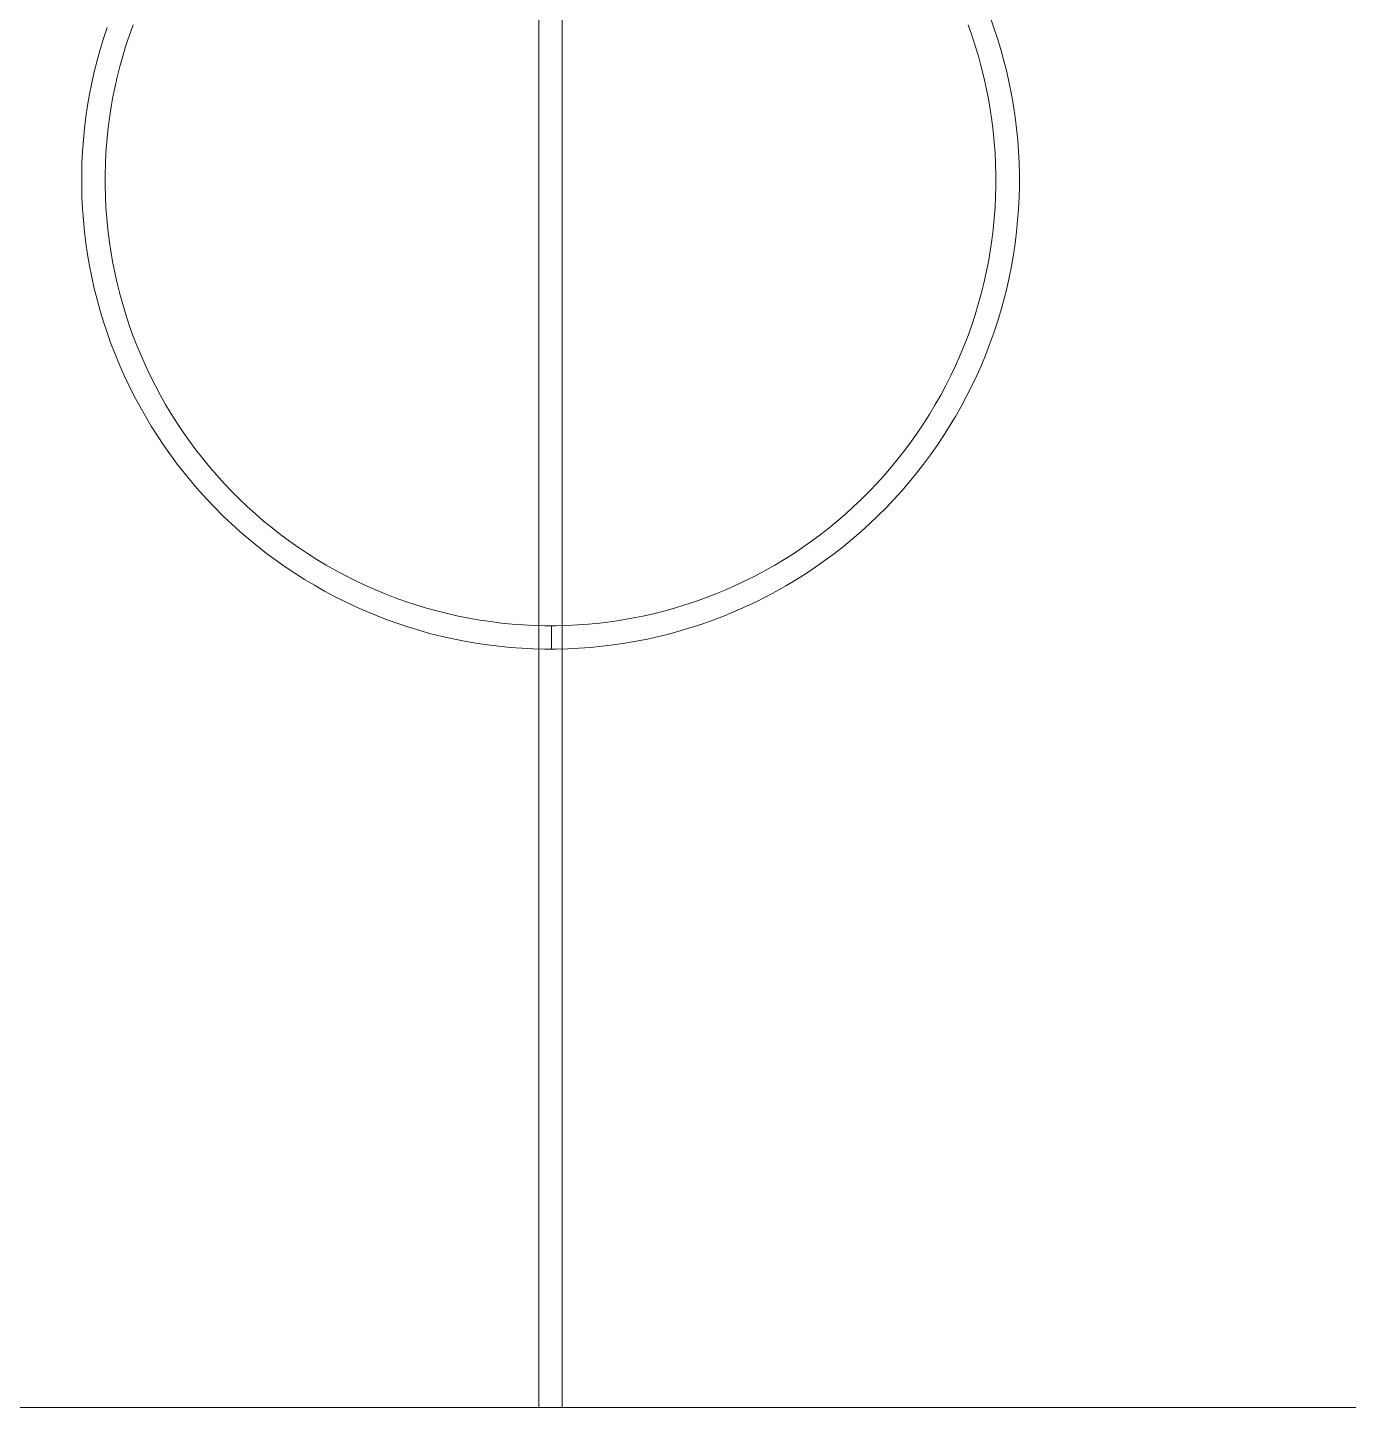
# Model space of a CAD drawing. Header units: metres. Extents: x -8.6 to 8.7, y -3.9 to 3.9.
# Drawn here: x -1.671 to 2.555, y -3.925 to 0.488 of the extents above; entities that cross this region are included whole.
import ezdxf

# ---------------------------------------------------------------- set-up
doc = ezdxf.new("R2010")
doc.units = ezdxf.units.M
doc.header["$LTSCALE"] = 0.00508
doc.layers.add('Court_Green', color=87, linetype='Continuous', lineweight=5)
doc.layers.add('Court_White', color=2, linetype='Continuous', lineweight=5)

msp = doc.modelspace()

# ---------------------------------------------------------------- linework, layer by layer
at = {"layer": 'Court_Green'}
msp.add_3dface([(-7.923, -3.925, 0.1), (7.927, -3.925, 0.1), (7.927, 3.925, 0.1), (-7.923, 3.925, 0.1)], dxfattribs=at)
at = {"layer": 'Court_White'}
msp.add_3dface([(-0.0355, 3.925, 0.105), (-0.0355, -3.925, 0.105), (0.0395, -3.925, 0.105), (0.0395, 3.925, 0.105)], dxfattribs=at)
for points, invisible_edges in [([(-1.3454, 0.4638, 0.105), (-1.4163, 0.4882, 0.105), (-1.4279, 0.4532, 0.105), (-1.3454, 0.4638, 0.105)], 13), ([(-1.3454, 0.4638, 0.105), (-1.3336, 0.4967, 0.105), (-1.4163, 0.4882, 0.105), (-1.3454, 0.4638, 0.105)], 14), ([(1.4081, 0.5224, 0.105), (1.3378, 0.4963, 0.105), (1.3496, 0.4633, 0.105), (1.4081, 0.5224, 0.105)], 13), ([(1.4205, 0.4877, 0.105), (1.4081, 0.5224, 0.105), (1.3496, 0.4633, 0.105), (1.4205, 0.4877, 0.105)], 14), ([(1.4205, 0.4877, 0.105), (1.3496, 0.4633, 0.105), (1.3605, 0.4301, 0.105), (1.4205, 0.4877, 0.105)], 13), ([(1.4427, 0.4175, 0.105), (1.4205, 0.4877, 0.105), (1.3605, 0.4301, 0.105), (1.4427, 0.4175, 0.105)], 15), ([(1.4427, 0.4175, 0.105), (1.432, 0.4528, 0.105), (1.4205, 0.4877, 0.105), (1.4427, 0.4175, 0.105)], 12), ([(-1.4279, 0.4532, 0.105), (-1.4386, 0.418, 0.105), (-1.4484, 0.3825, 0.105), (-1.4279, 0.4532, 0.105)], 12), ([(-1.3666, 0.3971, 0.105), (-1.4279, 0.4532, 0.105), (-1.4484, 0.3825, 0.105), (-1.3666, 0.3971, 0.105)], 15), ([(-1.3564, 0.4306, 0.105), (-1.3454, 0.4638, 0.105), (-1.4279, 0.4532, 0.105), (-1.3564, 0.4306, 0.105)], 14), ([(-1.3666, 0.3971, 0.105), (-1.3564, 0.4306, 0.105), (-1.4279, 0.4532, 0.105), (-1.3666, 0.3971, 0.105)], 14), ([(1.4427, 0.4175, 0.105), (1.3605, 0.4301, 0.105), (1.3707, 0.3967, 0.105), (1.4427, 0.4175, 0.105)], 13), ([(1.4427, 0.4175, 0.105), (1.3707, 0.3967, 0.105), (1.38, 0.363, 0.105), (1.4427, 0.4175, 0.105)], 13), ([(1.4525, 0.3821, 0.105), (1.4427, 0.4175, 0.105), (1.38, 0.363, 0.105), (1.4525, 0.3821, 0.105)], 14), ([(-1.4484, 0.3825, 0.105), (-1.4574, 0.3468, 0.105), (-1.4654, 0.3109, 0.105), (-1.4484, 0.3825, 0.105)], 12), ([(-1.3844, 0.3295, 0.105), (-1.4484, 0.3825, 0.105), (-1.4654, 0.3109, 0.105), (-1.3844, 0.3295, 0.105)], 15), ([(-1.3759, 0.3634, 0.105), (-1.3666, 0.3971, 0.105), (-1.4484, 0.3825, 0.105), (-1.3759, 0.3634, 0.105)], 14), ([(-1.3844, 0.3295, 0.105), (-1.3759, 0.3634, 0.105), (-1.4484, 0.3825, 0.105), (-1.3844, 0.3295, 0.105)], 14), ([(1.4525, 0.3821, 0.105), (1.38, 0.363, 0.105), (1.3885, 0.329, 0.105), (1.4525, 0.3821, 0.105)], 13), ([(1.4695, 0.3104, 0.105), (1.4525, 0.3821, 0.105), (1.3885, 0.329, 0.105), (1.4695, 0.3104, 0.105)], 15), ([(1.4695, 0.3104, 0.105), (1.4615, 0.3463, 0.105), (1.4525, 0.3821, 0.105), (1.4695, 0.3104, 0.105)], 12), ([(-1.3989, 0.2611, 0.105), (-1.4654, 0.3109, 0.105), (-1.4726, 0.2748, 0.105), (-1.3989, 0.2611, 0.105)], 13), ([(-1.3921, 0.2954, 0.105), (-1.3844, 0.3295, 0.105), (-1.4654, 0.3109, 0.105), (-1.3921, 0.2954, 0.105)], 14), ([(-1.3989, 0.2611, 0.105), (-1.3921, 0.2954, 0.105), (-1.4654, 0.3109, 0.105), (-1.3989, 0.2611, 0.105)], 14), ([(1.4695, 0.3104, 0.105), (1.3885, 0.329, 0.105), (1.3961, 0.2949, 0.105), (1.4695, 0.3104, 0.105)], 13), ([(1.4695, 0.3104, 0.105), (1.3961, 0.2949, 0.105), (1.403, 0.2606, 0.105), (1.4695, 0.3104, 0.105)], 13), ([(1.483, 0.238, 0.105), (1.4695, 0.3104, 0.105), (1.403, 0.2606, 0.105), (1.483, 0.238, 0.105)], 15), ([(1.483, 0.238, 0.105), (1.4767, 0.2743, 0.105), (1.4695, 0.3104, 0.105), (1.483, 0.238, 0.105)], 12), ([(-1.4726, 0.2748, 0.105), (-1.4789, 0.2385, 0.105), (-1.4843, 0.2021, 0.105), (-1.4726, 0.2748, 0.105)], 12), ([(-1.4049, 0.2266, 0.105), (-1.4726, 0.2748, 0.105), (-1.4843, 0.2021, 0.105), (-1.4049, 0.2266, 0.105)], 15), ([(-1.4049, 0.2266, 0.105), (-1.3989, 0.2611, 0.105), (-1.4726, 0.2748, 0.105), (-1.4049, 0.2266, 0.105)], 14), ([(-1.41, 0.192, 0.105), (-1.4049, 0.2266, 0.105), (-1.4843, 0.2021, 0.105), (-1.41, 0.192, 0.105)], 14), ([(1.483, 0.238, 0.105), (1.403, 0.2606, 0.105), (1.4089, 0.2261, 0.105), (1.483, 0.238, 0.105)], 13), ([(1.483, 0.238, 0.105), (1.4089, 0.2261, 0.105), (1.4141, 0.1915, 0.105), (1.483, 0.238, 0.105)], 13), ([(1.4884, 0.2016, 0.105), (1.483, 0.238, 0.105), (1.4141, 0.1915, 0.105), (1.4884, 0.2016, 0.105)], 14), ([(-1.4843, 0.2021, 0.105), (-1.4888, 0.1656, 0.105), (-1.4925, 0.1289, 0.105), (-1.4843, 0.2021, 0.105)], 12), ([(-1.4143, 0.1573, 0.105), (-1.4843, 0.2021, 0.105), (-1.4925, 0.1289, 0.105), (-1.4143, 0.1573, 0.105)], 15), ([(-1.4143, 0.1573, 0.105), (-1.41, 0.192, 0.105), (-1.4843, 0.2021, 0.105), (-1.4143, 0.1573, 0.105)], 14), ([(1.4884, 0.2016, 0.105), (1.4141, 0.1915, 0.105), (1.4183, 0.1568, 0.105), (1.4884, 0.2016, 0.105)], 13), ([(1.4965, 0.1284, 0.105), (1.4884, 0.2016, 0.105), (1.4183, 0.1568, 0.105), (1.4965, 0.1284, 0.105)], 15), ([(1.4965, 0.1284, 0.105), (1.4929, 0.1651, 0.105), (1.4884, 0.2016, 0.105), (1.4965, 0.1284, 0.105)], 12), ([(-1.4177, 0.1225, 0.105), (-1.4143, 0.1573, 0.105), (-1.4925, 0.1289, 0.105), (-1.4177, 0.1225, 0.105)], 14), ([(1.4965, 0.1284, 0.105), (1.4183, 0.1568, 0.105), (1.4218, 0.122, 0.105), (1.4965, 0.1284, 0.105)], 13), ([(-1.4952, 0.0922, 0.105), (-1.497, 0.0555, 0.105), (-1.4979, 0.0187, 0.105), (-1.4952, 0.0922, 0.105)], 12), ([(-1.422, 0.0527, 0.105), (-1.4952, 0.0922, 0.105), (-1.4979, 0.0187, 0.105), (-1.422, 0.0527, 0.105)], 15), ([(-1.4203, 0.0876, 0.105), (-1.4925, 0.1289, 0.105), (-1.4952, 0.0922, 0.105), (-1.4203, 0.0876, 0.105)], 13), ([(-1.422, 0.0527, 0.105), (-1.4203, 0.0876, 0.105), (-1.4952, 0.0922, 0.105), (-1.422, 0.0527, 0.105)], 14), ([(-1.4203, 0.0876, 0.105), (-1.4177, 0.1225, 0.105), (-1.4925, 0.1289, 0.105), (-1.4203, 0.0876, 0.105)], 14), ([(1.4965, 0.1284, 0.105), (1.4218, 0.122, 0.105), (1.4243, 0.0871, 0.105), (1.4965, 0.1284, 0.105)], 13), ([(1.501, 0.055, 0.105), (1.4965, 0.1284, 0.105), (1.4243, 0.0871, 0.105), (1.501, 0.055, 0.105)], 15), ([(1.501, 0.055, 0.105), (1.4992, 0.0917, 0.105), (1.4965, 0.1284, 0.105), (1.501, 0.055, 0.105)], 12), ([(-1.4229, 0.0177, 0.105), (-1.422, 0.0527, 0.105), (-1.4979, 0.0187, 0.105), (-1.4229, 0.0177, 0.105)], 14), ([(1.501, 0.055, 0.105), (1.4243, 0.0871, 0.105), (1.426, 0.0522, 0.105), (1.501, 0.055, 0.105)], 13), ([(1.501, 0.055, 0.105), (1.426, 0.0522, 0.105), (1.4269, 0.0173, 0.105), (1.501, 0.055, 0.105)], 13), ([(1.5019, -0.0187, 0.105), (1.501, 0.055, 0.105), (1.4269, 0.0173, 0.105), (1.5019, -0.0187, 0.105)], 15), ([(1.5019, -0.0187, 0.105), (1.5019, 0.0182, 0.105), (1.501, 0.055, 0.105), (1.5019, -0.0187, 0.105)], 12), ([(-1.4979, 0.0187, 0.105), (-1.4979, -0.0182, 0.105), (-1.497, -0.055, 0.105), (-1.4979, 0.0187, 0.105)], 12), ([(-1.4229, -0.0173, 0.105), (-1.4229, 0.0177, 0.105), (-1.4979, 0.0187, 0.105), (-1.4229, -0.0173, 0.105)], 14), ([(-1.4229, -0.0173, 0.105), (-1.4979, 0.0187, 0.105), (-1.497, -0.055, 0.105), (-1.4229, -0.0173, 0.105)], 15), ([(1.5019, -0.0187, 0.105), (1.4269, 0.0173, 0.105), (1.4269, -0.0177, 0.105), (1.5019, -0.0187, 0.105)], 13), ([(-1.4221, -0.0522, 0.105), (-1.4229, -0.0173, 0.105), (-1.497, -0.055, 0.105), (-1.4221, -0.0522, 0.105)], 14), ([(1.5019, -0.0187, 0.105), (1.4269, -0.0177, 0.105), (1.426, -0.0527, 0.105), (1.5019, -0.0187, 0.105)], 13), ([(1.4991, -0.0922, 0.105), (1.5019, -0.0187, 0.105), (1.426, -0.0527, 0.105), (1.4991, -0.0922, 0.105)], 15), ([(1.4991, -0.0922, 0.105), (1.501, -0.0555, 0.105), (1.5019, -0.0187, 0.105), (1.4991, -0.0922, 0.105)], 12), ([(-1.4203, -0.0871, 0.105), (-1.4221, -0.0522, 0.105), (-1.497, -0.055, 0.105), (-1.4203, -0.0871, 0.105)], 14), ([(-1.497, -0.055, 0.105), (-1.4952, -0.0917, 0.105), (-1.4925, -0.1284, 0.105), (-1.497, -0.055, 0.105)], 12), ([(-1.4203, -0.0871, 0.105), (-1.497, -0.055, 0.105), (-1.4925, -0.1284, 0.105), (-1.4203, -0.0871, 0.105)], 15), ([(-1.4178, -0.122, 0.105), (-1.4203, -0.0871, 0.105), (-1.4925, -0.1284, 0.105), (-1.4178, -0.122, 0.105)], 14), ([(1.4991, -0.0922, 0.105), (1.4243, -0.0876, 0.105), (1.4217, -0.1225, 0.105), (1.4991, -0.0922, 0.105)], 13), ([(1.4991, -0.0922, 0.105), (1.426, -0.0527, 0.105), (1.4243, -0.0876, 0.105), (1.4991, -0.0922, 0.105)], 13), ([(-1.4144, -0.1568, 0.105), (-1.4178, -0.122, 0.105), (-1.4925, -0.1284, 0.105), (-1.4144, -0.1568, 0.105)], 14), ([(-1.4925, -0.1284, 0.105), (-1.4889, -0.1651, 0.105), (-1.4844, -0.2016, 0.105), (-1.4925, -0.1284, 0.105)], 12), ([(-1.4144, -0.1568, 0.105), (-1.4925, -0.1284, 0.105), (-1.4844, -0.2016, 0.105), (-1.4144, -0.1568, 0.105)], 15), ([(1.4964, -0.1289, 0.105), (1.4217, -0.1225, 0.105), (1.4183, -0.1573, 0.105), (1.4964, -0.1289, 0.105)], 13), ([(1.4883, -0.2021, 0.105), (1.4964, -0.1289, 0.105), (1.4183, -0.1573, 0.105), (1.4883, -0.2021, 0.105)], 15), ([(1.4964, -0.1289, 0.105), (1.4991, -0.0922, 0.105), (1.4217, -0.1225, 0.105), (1.4964, -0.1289, 0.105)], 14), ([(1.4883, -0.2021, 0.105), (1.4928, -0.1656, 0.105), (1.4964, -0.1289, 0.105), (1.4883, -0.2021, 0.105)], 12), ([(-1.4101, -0.1915, 0.105), (-1.4144, -0.1568, 0.105), (-1.4844, -0.2016, 0.105), (-1.4101, -0.1915, 0.105)], 14), ([(1.4883, -0.2021, 0.105), (1.4183, -0.1573, 0.105), (1.414, -0.192, 0.105), (1.4883, -0.2021, 0.105)], 13), ([(-1.405, -0.2261, 0.105), (-1.4101, -0.1915, 0.105), (-1.4844, -0.2016, 0.105), (-1.405, -0.2261, 0.105)], 14), ([(-1.405, -0.2261, 0.105), (-1.4844, -0.2016, 0.105), (-1.479, -0.238, 0.105), (-1.405, -0.2261, 0.105)], 13), ([(1.4883, -0.2021, 0.105), (1.414, -0.192, 0.105), (1.4089, -0.2266, 0.105), (1.4883, -0.2021, 0.105)], 13), ([(1.4766, -0.2748, 0.105), (1.4883, -0.2021, 0.105), (1.4089, -0.2266, 0.105), (1.4766, -0.2748, 0.105)], 15), ([(1.4766, -0.2748, 0.105), (1.4829, -0.2385, 0.105), (1.4883, -0.2021, 0.105), (1.4766, -0.2748, 0.105)], 12), ([(-1.399, -0.2606, 0.105), (-1.405, -0.2261, 0.105), (-1.479, -0.238, 0.105), (-1.399, -0.2606, 0.105)], 14), ([(-1.479, -0.238, 0.105), (-1.4727, -0.2743, 0.105), (-1.4655, -0.3104, 0.105), (-1.479, -0.238, 0.105)], 12), ([(-1.399, -0.2606, 0.105), (-1.479, -0.238, 0.105), (-1.4655, -0.3104, 0.105), (-1.399, -0.2606, 0.105)], 15), ([(-1.3922, -0.2949, 0.105), (-1.399, -0.2606, 0.105), (-1.4655, -0.3104, 0.105), (-1.3922, -0.2949, 0.105)], 14), ([(1.4766, -0.2748, 0.105), (1.4029, -0.2611, 0.105), (1.396, -0.2954, 0.105), (1.4766, -0.2748, 0.105)], 13), ([(1.4766, -0.2748, 0.105), (1.4089, -0.2266, 0.105), (1.4029, -0.2611, 0.105), (1.4766, -0.2748, 0.105)], 13), ([(-1.3845, -0.329, 0.105), (-1.3922, -0.2949, 0.105), (-1.4655, -0.3104, 0.105), (-1.3845, -0.329, 0.105)], 14), ([(1.4694, -0.3109, 0.105), (1.396, -0.2954, 0.105), (1.3884, -0.3295, 0.105), (1.4694, -0.3109, 0.105)], 13), ([(1.4694, -0.3109, 0.105), (1.4766, -0.2748, 0.105), (1.396, -0.2954, 0.105), (1.4694, -0.3109, 0.105)], 14), ([(-1.4655, -0.3104, 0.105), (-1.4575, -0.3463, 0.105), (-1.4485, -0.3821, 0.105), (-1.4655, -0.3104, 0.105)], 12), ([(-1.3845, -0.329, 0.105), (-1.4655, -0.3104, 0.105), (-1.4485, -0.3821, 0.105), (-1.3845, -0.329, 0.105)], 15), ([(-1.376, -0.363, 0.105), (-1.3845, -0.329, 0.105), (-1.4485, -0.3821, 0.105), (-1.376, -0.363, 0.105)], 14), ([(1.4524, -0.3825, 0.105), (1.3884, -0.3295, 0.105), (1.3799, -0.3634, 0.105), (1.4524, -0.3825, 0.105)], 13), ([(1.4524, -0.3825, 0.105), (1.4694, -0.3109, 0.105), (1.3884, -0.3295, 0.105), (1.4524, -0.3825, 0.105)], 15), ([(1.4524, -0.3825, 0.105), (1.4613, -0.3468, 0.105), (1.4694, -0.3109, 0.105), (1.4524, -0.3825, 0.105)], 12), ([(-1.3667, -0.3967, 0.105), (-1.376, -0.363, 0.105), (-1.4485, -0.3821, 0.105), (-1.3667, -0.3967, 0.105)], 14), ([(-1.3667, -0.3967, 0.105), (-1.4485, -0.3821, 0.105), (-1.4387, -0.4175, 0.105), (-1.3667, -0.3967, 0.105)], 13), ([(-1.3565, -0.4301, 0.105), (-1.3667, -0.3967, 0.105), (-1.4387, -0.4175, 0.105), (-1.3565, -0.4301, 0.105)], 14), ([(1.4319, -0.4532, 0.105), (1.3705, -0.3971, 0.105), (1.3604, -0.4306, 0.105), (1.4319, -0.4532, 0.105)], 13), ([(1.4524, -0.3825, 0.105), (1.3799, -0.3634, 0.105), (1.3705, -0.3971, 0.105), (1.4524, -0.3825, 0.105)], 13), ([(1.4319, -0.4532, 0.105), (1.4524, -0.3825, 0.105), (1.3705, -0.3971, 0.105), (1.4319, -0.4532, 0.105)], 15), ([(1.4319, -0.4532, 0.105), (1.4426, -0.418, 0.105), (1.4524, -0.3825, 0.105), (1.4319, -0.4532, 0.105)], 12), ([(-1.4387, -0.4175, 0.105), (-1.428, -0.4528, 0.105), (-1.4165, -0.4877, 0.105), (-1.4387, -0.4175, 0.105)], 12), ([(-1.3565, -0.4301, 0.105), (-1.4387, -0.4175, 0.105), (-1.4165, -0.4877, 0.105), (-1.3565, -0.4301, 0.105)], 15), ([(-1.3456, -0.4633, 0.105), (-1.3565, -0.4301, 0.105), (-1.4165, -0.4877, 0.105), (-1.3456, -0.4633, 0.105)], 14), ([(1.4319, -0.4532, 0.105), (1.3604, -0.4306, 0.105), (1.3494, -0.4638, 0.105), (1.4319, -0.4532, 0.105)], 13), ([(-1.3338, -0.4963, 0.105), (-1.3456, -0.4633, 0.105), (-1.4165, -0.4877, 0.105), (-1.3338, -0.4963, 0.105)], 14), ([(1.4203, -0.4882, 0.105), (1.3494, -0.4638, 0.105), (1.3376, -0.4967, 0.105), (1.4203, -0.4882, 0.105)], 13), ([(1.4203, -0.4882, 0.105), (1.4319, -0.4532, 0.105), (1.3494, -0.4638, 0.105), (1.4203, -0.4882, 0.105)], 14), ([(-1.3338, -0.4963, 0.105), (-1.4165, -0.4877, 0.105), (-1.4041, -0.5224, 0.105), (-1.3338, -0.4963, 0.105)], 13), ([(-1.3212, -0.5289, 0.105), (-1.3338, -0.4963, 0.105), (-1.4041, -0.5224, 0.105), (-1.3212, -0.5289, 0.105)], 14), ([(-1.4041, -0.5224, 0.105), (-1.3909, -0.5567, 0.105), (-1.3768, -0.5908, 0.105), (-1.4041, -0.5224, 0.105)], 12), ([(-1.3212, -0.5289, 0.105), (-1.4041, -0.5224, 0.105), (-1.3768, -0.5908, 0.105), (-1.3212, -0.5289, 0.105)], 15), ([(-1.3078, -0.5612, 0.105), (-1.3212, -0.5289, 0.105), (-1.3768, -0.5908, 0.105), (-1.3078, -0.5612, 0.105)], 14), ([(1.3947, -0.5572, 0.105), (1.325, -0.5293, 0.105), (1.3116, -0.5617, 0.105), (1.3947, -0.5572, 0.105)], 13), ([(1.3947, -0.5572, 0.105), (1.3376, -0.4967, 0.105), (1.325, -0.5293, 0.105), (1.3947, -0.5572, 0.105)], 13), ([(1.3947, -0.5572, 0.105), (1.4203, -0.4882, 0.105), (1.3376, -0.4967, 0.105), (1.3947, -0.5572, 0.105)], 15), ([(1.3947, -0.5572, 0.105), (1.4079, -0.5229, 0.105), (1.4203, -0.4882, 0.105), (1.3947, -0.5572, 0.105)], 12), ([(-1.2937, -0.5932, 0.105), (-1.3078, -0.5612, 0.105), (-1.3768, -0.5908, 0.105), (-1.2937, -0.5932, 0.105)], 14), ([(1.3806, -0.5912, 0.105), (1.3116, -0.5617, 0.105), (1.2975, -0.5936, 0.105), (1.3806, -0.5912, 0.105)], 13), ([(1.3806, -0.5912, 0.105), (1.3947, -0.5572, 0.105), (1.3116, -0.5617, 0.105), (1.3806, -0.5912, 0.105)], 14), ([(-1.2937, -0.5932, 0.105), (-1.3768, -0.5908, 0.105), (-1.3619, -0.6244, 0.105), (-1.2937, -0.5932, 0.105)], 13), ([(-1.2787, -0.6248, 0.105), (-1.2937, -0.5932, 0.105), (-1.3619, -0.6244, 0.105), (-1.2787, -0.6248, 0.105)], 14), ([(1.3499, -0.6581, 0.105), (1.2975, -0.5936, 0.105), (1.2825, -0.6252, 0.105), (1.3499, -0.6581, 0.105)], 13), ([(1.3499, -0.6581, 0.105), (1.3806, -0.5912, 0.105), (1.2975, -0.5936, 0.105), (1.3499, -0.6581, 0.105)], 15), ([(1.3499, -0.6581, 0.105), (1.3656, -0.6249, 0.105), (1.3806, -0.5912, 0.105), (1.3499, -0.6581, 0.105)], 12), ([(-1.3619, -0.6244, 0.105), (-1.3461, -0.6577, 0.105), (-1.3296, -0.6906, 0.105), (-1.3619, -0.6244, 0.105)], 12), ([(-1.2787, -0.6248, 0.105), (-1.3619, -0.6244, 0.105), (-1.3296, -0.6906, 0.105), (-1.2787, -0.6248, 0.105)], 15), ([(-1.263, -0.6561, 0.105), (-1.2787, -0.6248, 0.105), (-1.3296, -0.6906, 0.105), (-1.263, -0.6561, 0.105)], 14), ([(-1.2465, -0.6869, 0.105), (-1.263, -0.6561, 0.105), (-1.3296, -0.6906, 0.105), (-1.2465, -0.6869, 0.105)], 14), ([(1.3333, -0.691, 0.105), (1.2668, -0.6565, 0.105), (1.2503, -0.6873, 0.105), (1.3333, -0.691, 0.105)], 13), ([(1.3499, -0.6581, 0.105), (1.2825, -0.6252, 0.105), (1.2668, -0.6565, 0.105), (1.3499, -0.6581, 0.105)], 13), ([(1.3333, -0.691, 0.105), (1.3499, -0.6581, 0.105), (1.2668, -0.6565, 0.105), (1.3333, -0.691, 0.105)], 14), ([(-1.2465, -0.6869, 0.105), (-1.3296, -0.6906, 0.105), (-1.2941, -0.7551, 0.105), (-1.2465, -0.6869, 0.105)], 15), ([(-1.3296, -0.6906, 0.105), (-1.3122, -0.7231, 0.105), (-1.2941, -0.7551, 0.105), (-1.3296, -0.6906, 0.105)], 12), ([(-1.2293, -0.7173, 0.105), (-1.2465, -0.6869, 0.105), (-1.2941, -0.7551, 0.105), (-1.2293, -0.7173, 0.105)], 14), ([(1.2978, -0.7555, 0.105), (1.2503, -0.6873, 0.105), (1.233, -0.7177, 0.105), (1.2978, -0.7555, 0.105)], 13), ([(1.2978, -0.7555, 0.105), (1.3333, -0.691, 0.105), (1.2503, -0.6873, 0.105), (1.2978, -0.7555, 0.105)], 15), ([(1.2978, -0.7555, 0.105), (1.316, -0.7235, 0.105), (1.3333, -0.691, 0.105), (1.2978, -0.7555, 0.105)], 12), ([(-1.2113, -0.7473, 0.105), (-1.2293, -0.7173, 0.105), (-1.2941, -0.7551, 0.105), (-1.2113, -0.7473, 0.105)], 14), ([(-1.2113, -0.7473, 0.105), (-1.2941, -0.7551, 0.105), (-1.2752, -0.7867, 0.105), (-1.2113, -0.7473, 0.105)], 13), ([(-1.1926, -0.7769, 0.105), (-1.2113, -0.7473, 0.105), (-1.2752, -0.7867, 0.105), (-1.1926, -0.7769, 0.105)], 14), ([(1.2592, -0.8182, 0.105), (1.215, -0.7477, 0.105), (1.1963, -0.7773, 0.105), (1.2592, -0.8182, 0.105)], 13), ([(1.2978, -0.7555, 0.105), (1.233, -0.7177, 0.105), (1.215, -0.7477, 0.105), (1.2978, -0.7555, 0.105)], 13), ([(1.2592, -0.8182, 0.105), (1.2978, -0.7555, 0.105), (1.215, -0.7477, 0.105), (1.2592, -0.8182, 0.105)], 15), ([(-1.1926, -0.7769, 0.105), (-1.2752, -0.7867, 0.105), (-1.235, -0.8484, 0.105), (-1.1926, -0.7769, 0.105)], 15), ([(-1.2752, -0.7867, 0.105), (-1.2555, -0.8178, 0.105), (-1.235, -0.8484, 0.105), (-1.2752, -0.7867, 0.105)], 12), ([(-1.1732, -0.806, 0.105), (-1.1926, -0.7769, 0.105), (-1.235, -0.8484, 0.105), (-1.1732, -0.806, 0.105)], 14), ([(1.2592, -0.8182, 0.105), (1.1963, -0.7773, 0.105), (1.1769, -0.8064, 0.105), (1.2592, -0.8182, 0.105)], 13), ([(1.2592, -0.8182, 0.105), (1.2789, -0.7871, 0.105), (1.2978, -0.7555, 0.105), (1.2592, -0.8182, 0.105)], 12), ([(-1.1531, -0.8346, 0.105), (-1.1732, -0.806, 0.105), (-1.235, -0.8484, 0.105), (-1.1531, -0.8346, 0.105)], 14), ([(-1.1531, -0.8346, 0.105), (-1.235, -0.8484, 0.105), (-1.2138, -0.8785, 0.105), (-1.1531, -0.8346, 0.105)], 13), ([(-1.1322, -0.8627, 0.105), (-1.1531, -0.8346, 0.105), (-1.2138, -0.8785, 0.105), (-1.1322, -0.8627, 0.105)], 14), ([(1.2175, -0.8789, 0.105), (1.1567, -0.835, 0.105), (1.1359, -0.863, 0.105), (1.2175, -0.8789, 0.105)], 13), ([(1.2175, -0.8789, 0.105), (1.1769, -0.8064, 0.105), (1.1567, -0.835, 0.105), (1.2175, -0.8789, 0.105)], 13), ([(1.2175, -0.8789, 0.105), (1.2592, -0.8182, 0.105), (1.1769, -0.8064, 0.105), (1.2175, -0.8789, 0.105)], 15), ([(1.2175, -0.8789, 0.105), (1.2387, -0.8488, 0.105), (1.2592, -0.8182, 0.105), (1.2175, -0.8789, 0.105)], 12), ([(-1.1322, -0.8627, 0.105), (-1.2138, -0.8785, 0.105), (-1.1693, -0.9371, 0.105), (-1.1322, -0.8627, 0.105)], 15), ([(-1.2138, -0.8785, 0.105), (-1.1919, -0.9081, 0.105), (-1.1693, -0.9371, 0.105), (-1.2138, -0.8785, 0.105)], 12), ([(-1.1107, -0.8902, 0.105), (-1.1322, -0.8627, 0.105), (-1.1693, -0.9371, 0.105), (-1.1107, -0.8902, 0.105)], 14), ([(1.1729, -0.9375, 0.105), (1.1359, -0.863, 0.105), (1.1144, -0.8906, 0.105), (1.1729, -0.9375, 0.105)], 13), ([(1.1729, -0.9375, 0.105), (1.2175, -0.8789, 0.105), (1.1359, -0.863, 0.105), (1.1729, -0.9375, 0.105)], 15), ([(1.1729, -0.9375, 0.105), (1.1956, -0.9085, 0.105), (1.2175, -0.8789, 0.105), (1.1729, -0.9375, 0.105)], 12), ([(-1.0885, -0.9173, 0.105), (-1.1107, -0.8902, 0.105), (-1.1693, -0.9371, 0.105), (-1.0885, -0.9173, 0.105)], 14), ([(-1.0885, -0.9173, 0.105), (-1.1693, -0.9371, 0.105), (-1.1219, -0.9934, 0.105), (-1.0885, -0.9173, 0.105)], 15), ([(-1.0657, -0.9438, 0.105), (-1.0885, -0.9173, 0.105), (-1.1219, -0.9934, 0.105), (-1.0657, -0.9438, 0.105)], 14), ([(1.1255, -0.9938, 0.105), (1.0922, -0.9176, 0.105), (1.0693, -0.9441, 0.105), (1.1255, -0.9938, 0.105)], 13), ([(1.1729, -0.9375, 0.105), (1.1144, -0.8906, 0.105), (1.0922, -0.9176, 0.105), (1.1729, -0.9375, 0.105)], 13), ([(1.1255, -0.9938, 0.105), (1.1729, -0.9375, 0.105), (1.0922, -0.9176, 0.105), (1.1255, -0.9938, 0.105)], 15), ([(-1.1693, -0.9371, 0.105), (-1.1459, -0.9656, 0.105), (-1.1219, -0.9934, 0.105), (-1.1693, -0.9371, 0.105)], 12), ([(-1.0422, -0.9697, 0.105), (-1.0657, -0.9438, 0.105), (-1.1219, -0.9934, 0.105), (-1.0422, -0.9697, 0.105)], 14), ([(-1.0422, -0.9697, 0.105), (-1.1219, -0.9934, 0.105), (-1.0718, -1.0474, 0.105), (-1.0422, -0.9697, 0.105)], 15), ([(-1.0181, -0.995, 0.105), (-1.0422, -0.9697, 0.105), (-1.0718, -1.0474, 0.105), (-1.0181, -0.995, 0.105)], 14), ([(1.0754, -1.0477, 0.105), (1.0459, -0.97, 0.105), (1.0217, -0.9954, 0.105), (1.0754, -1.0477, 0.105)], 13), ([(1.1255, -0.9938, 0.105), (1.0693, -0.9441, 0.105), (1.0459, -0.97, 0.105), (1.1255, -0.9938, 0.105)], 13), ([(1.0754, -1.0477, 0.105), (1.1255, -0.9938, 0.105), (1.0459, -0.97, 0.105), (1.0754, -1.0477, 0.105)], 15), ([(1.1255, -0.9938, 0.105), (1.1496, -0.9659, 0.105), (1.1729, -0.9375, 0.105), (1.1255, -0.9938, 0.105)], 12), ([(-1.1219, -0.9934, 0.105), (-1.0972, -1.0207, 0.105), (-1.0718, -1.0474, 0.105), (-1.1219, -0.9934, 0.105)], 12), ([(-0.9934, -1.0198, 0.105), (-1.0181, -0.995, 0.105), (-1.0718, -1.0474, 0.105), (-0.9934, -1.0198, 0.105)], 14), ([(1.0754, -1.0477, 0.105), (1.0217, -0.9954, 0.105), (0.997, -1.0201, 0.105), (1.0754, -1.0477, 0.105)], 13), ([(1.0754, -1.0477, 0.105), (1.1008, -1.0211, 0.105), (1.1255, -0.9938, 0.105), (1.0754, -1.0477, 0.105)], 12), ([(-0.9934, -1.0198, 0.105), (-1.0718, -1.0474, 0.105), (-1.0191, -1.0988, 0.105), (-0.9934, -1.0198, 0.105)], 15), ([(-1.0718, -1.0474, 0.105), (-1.0458, -1.0734, 0.105), (-1.0191, -1.0988, 0.105), (-1.0718, -1.0474, 0.105)], 12), ([(-0.968, -1.0439, 0.105), (-0.9934, -1.0198, 0.105), (-1.0191, -1.0988, 0.105), (-0.968, -1.0439, 0.105)], 14), ([(-0.9421, -1.0674, 0.105), (-0.968, -1.0439, 0.105), (-1.0191, -1.0988, 0.105), (-0.9421, -1.0674, 0.105)], 14), ([(1.0227, -1.0992, 0.105), (0.9717, -1.0442, 0.105), (0.9458, -1.0677, 0.105), (1.0227, -1.0992, 0.105)], 13), ([(1.0227, -1.0992, 0.105), (0.997, -1.0201, 0.105), (0.9717, -1.0442, 0.105), (1.0227, -1.0992, 0.105)], 13), ([(1.0227, -1.0992, 0.105), (1.0754, -1.0477, 0.105), (0.997, -1.0201, 0.105), (1.0227, -1.0992, 0.105)], 15), ([(1.0227, -1.0992, 0.105), (1.0494, -1.0738, 0.105), (1.0754, -1.0477, 0.105), (1.0227, -1.0992, 0.105)], 12), ([(-0.9421, -1.0674, 0.105), (-1.0191, -1.0988, 0.105), (-0.9918, -1.1235, 0.105), (-0.9421, -1.0674, 0.105)], 13), ([(-0.9157, -1.0902, 0.105), (-0.9421, -1.0674, 0.105), (-0.9918, -1.1235, 0.105), (-0.9157, -1.0902, 0.105)], 14), ([(-0.9157, -1.0902, 0.105), (-0.9918, -1.1235, 0.105), (-0.9355, -1.171, 0.105), (-0.9157, -1.0902, 0.105)], 15), ([(-0.8886, -1.1124, 0.105), (-0.9157, -1.0902, 0.105), (-0.9355, -1.171, 0.105), (-0.8886, -1.1124, 0.105)], 14), ([(0.9391, -1.1713, 0.105), (0.9193, -1.0905, 0.105), (0.8922, -1.1127, 0.105), (0.9391, -1.1713, 0.105)], 13), ([(0.9954, -1.1239, 0.105), (0.9458, -1.0677, 0.105), (0.9193, -1.0905, 0.105), (0.9954, -1.1239, 0.105)], 13), ([(0.9391, -1.1713, 0.105), (0.9954, -1.1239, 0.105), (0.9193, -1.0905, 0.105), (0.9391, -1.1713, 0.105)], 15), ([(0.9954, -1.1239, 0.105), (1.0227, -1.0992, 0.105), (0.9458, -1.0677, 0.105), (0.9954, -1.1239, 0.105)], 14), ([(-0.9918, -1.1235, 0.105), (-0.964, -1.1476, 0.105), (-0.9355, -1.171, 0.105), (-0.9918, -1.1235, 0.105)], 12), ([(-0.8611, -1.1339, 0.105), (-0.8886, -1.1124, 0.105), (-0.9355, -1.171, 0.105), (-0.8611, -1.1339, 0.105)], 14), ([(-0.8611, -1.1339, 0.105), (-0.9355, -1.171, 0.105), (-0.8769, -1.2155, 0.105), (-0.8611, -1.1339, 0.105)], 15), ([(-0.833, -1.1548, 0.105), (-0.8611, -1.1339, 0.105), (-0.8769, -1.2155, 0.105), (-0.833, -1.1548, 0.105)], 14), ([(0.8805, -1.2158, 0.105), (0.8647, -1.1342, 0.105), (0.8366, -1.155, 0.105), (0.8805, -1.2158, 0.105)], 13), ([(0.9391, -1.1713, 0.105), (0.8922, -1.1127, 0.105), (0.8647, -1.1342, 0.105), (0.9391, -1.1713, 0.105)], 13), ([(0.8805, -1.2158, 0.105), (0.9391, -1.1713, 0.105), (0.8647, -1.1342, 0.105), (0.8805, -1.2158, 0.105)], 15), ([(0.9391, -1.1713, 0.105), (0.9675, -1.1479, 0.105), (0.9954, -1.1239, 0.105), (0.9391, -1.1713, 0.105)], 12), ([(-0.9355, -1.171, 0.105), (-0.9065, -1.1936, 0.105), (-0.8769, -1.2155, 0.105), (-0.9355, -1.171, 0.105)], 12), ([(-0.8044, -1.1749, 0.105), (-0.833, -1.1548, 0.105), (-0.8769, -1.2155, 0.105), (-0.8044, -1.1749, 0.105)], 14), ([(-0.8044, -1.1749, 0.105), (-0.8769, -1.2155, 0.105), (-0.8162, -1.2572, 0.105), (-0.8044, -1.1749, 0.105)], 15), ([(-0.7753, -1.1943, 0.105), (-0.8044, -1.1749, 0.105), (-0.8162, -1.2572, 0.105), (-0.7753, -1.1943, 0.105)], 14), ([(0.8504, -1.237, 0.105), (0.808, -1.1752, 0.105), (0.7789, -1.1946, 0.105), (0.8504, -1.237, 0.105)], 13), ([(0.8805, -1.2158, 0.105), (0.8366, -1.155, 0.105), (0.808, -1.1752, 0.105), (0.8805, -1.2158, 0.105)], 13), ([(0.8504, -1.237, 0.105), (0.8805, -1.2158, 0.105), (0.808, -1.1752, 0.105), (0.8504, -1.237, 0.105)], 14), ([(0.8805, -1.2158, 0.105), (0.9101, -1.1939, 0.105), (0.9391, -1.1713, 0.105), (0.8805, -1.2158, 0.105)], 12), ([(-0.8769, -1.2155, 0.105), (-0.8468, -1.2367, 0.105), (-0.8162, -1.2572, 0.105), (-0.8769, -1.2155, 0.105)], 12), ([(-0.7458, -1.2131, 0.105), (-0.7753, -1.1943, 0.105), (-0.8162, -1.2572, 0.105), (-0.7458, -1.2131, 0.105)], 14), ([(-0.7458, -1.2131, 0.105), (-0.8162, -1.2572, 0.105), (-0.7851, -1.2769, 0.105), (-0.7458, -1.2131, 0.105)], 13), ([(-0.7158, -1.231, 0.105), (-0.7458, -1.2131, 0.105), (-0.7851, -1.2769, 0.105), (-0.7158, -1.231, 0.105)], 14), ([(-0.7158, -1.231, 0.105), (-0.7851, -1.2769, 0.105), (-0.7215, -1.314, 0.105), (-0.7158, -1.231, 0.105)], 15), ([(-0.6853, -1.2483, 0.105), (-0.7158, -1.231, 0.105), (-0.7215, -1.314, 0.105), (-0.6853, -1.2483, 0.105)], 14), ([(0.725, -1.3142, 0.105), (0.7193, -1.2313, 0.105), (0.6889, -1.2485, 0.105), (0.725, -1.3142, 0.105)], 13), ([(0.7887, -1.2772, 0.105), (0.7493, -1.2133, 0.105), (0.7193, -1.2313, 0.105), (0.7887, -1.2772, 0.105)], 13), ([(0.725, -1.3142, 0.105), (0.7887, -1.2772, 0.105), (0.7193, -1.2313, 0.105), (0.725, -1.3142, 0.105)], 15), ([(0.7887, -1.2772, 0.105), (0.7789, -1.1946, 0.105), (0.7493, -1.2133, 0.105), (0.7887, -1.2772, 0.105)], 13), ([(0.7887, -1.2772, 0.105), (0.8504, -1.237, 0.105), (0.7789, -1.1946, 0.105), (0.7887, -1.2772, 0.105)], 15), ([(-0.7851, -1.2769, 0.105), (-0.7535, -1.2958, 0.105), (-0.7215, -1.314, 0.105), (-0.7851, -1.2769, 0.105)], 12), ([(-0.6853, -1.2483, 0.105), (-0.7215, -1.314, 0.105), (-0.689, -1.3313, 0.105), (-0.6853, -1.2483, 0.105)], 13), ([(-0.6545, -1.2648, 0.105), (-0.6853, -1.2483, 0.105), (-0.689, -1.3313, 0.105), (-0.6545, -1.2648, 0.105)], 14), ([(-0.6233, -1.2805, 0.105), (-0.6545, -1.2648, 0.105), (-0.689, -1.3313, 0.105), (-0.6233, -1.2805, 0.105)], 14), ([(0.6597, -1.3481, 0.105), (0.658, -1.265, 0.105), (0.6268, -1.2807, 0.105), (0.6597, -1.3481, 0.105)], 13), ([(0.725, -1.3142, 0.105), (0.6889, -1.2485, 0.105), (0.658, -1.265, 0.105), (0.725, -1.3142, 0.105)], 13), ([(0.6597, -1.3481, 0.105), (0.725, -1.3142, 0.105), (0.658, -1.265, 0.105), (0.6597, -1.3481, 0.105)], 15), ([(0.725, -1.3142, 0.105), (0.7571, -1.2961, 0.105), (0.7887, -1.2772, 0.105), (0.725, -1.3142, 0.105)], 12), ([(0.7887, -1.2772, 0.105), (0.8198, -1.2575, 0.105), (0.8504, -1.237, 0.105), (0.7887, -1.2772, 0.105)], 12), ([(-0.6233, -1.2805, 0.105), (-0.689, -1.3313, 0.105), (-0.6229, -1.3636, 0.105), (-0.6233, -1.2805, 0.105)], 15), ([(-0.5916, -1.2955, 0.105), (-0.6233, -1.2805, 0.105), (-0.6229, -1.3636, 0.105), (-0.5916, -1.2955, 0.105)], 14), ([(-0.5597, -1.3096, 0.105), (-0.5916, -1.2955, 0.105), (-0.6229, -1.3636, 0.105), (-0.5597, -1.3096, 0.105)], 14), ([(-0.5597, -1.3096, 0.105), (-0.6229, -1.3636, 0.105), (-0.5552, -1.3927, 0.105), (-0.5597, -1.3096, 0.105)], 15), ([(-0.5274, -1.323, 0.105), (-0.5597, -1.3096, 0.105), (-0.5552, -1.3927, 0.105), (-0.5274, -1.323, 0.105)], 14), ([(-0.4947, -1.3356, 0.105), (-0.5274, -1.323, 0.105), (-0.5552, -1.3927, 0.105), (-0.4947, -1.3356, 0.105)], 14), ([(0.5587, -1.3929, 0.105), (0.5309, -1.3232, 0.105), (0.4983, -1.3358, 0.105), (0.5587, -1.3929, 0.105)], 13), ([(0.5587, -1.3929, 0.105), (0.5632, -1.3098, 0.105), (0.5309, -1.3232, 0.105), (0.5587, -1.3929, 0.105)], 13), ([(0.5587, -1.3929, 0.105), (0.6264, -1.3639, 0.105), (0.5632, -1.3098, 0.105), (0.5587, -1.3929, 0.105)], 15), ([(0.6264, -1.3639, 0.105), (0.5952, -1.2957, 0.105), (0.5632, -1.3098, 0.105), (0.6264, -1.3639, 0.105)], 13), ([(0.6597, -1.3481, 0.105), (0.6268, -1.2807, 0.105), (0.5952, -1.2957, 0.105), (0.6597, -1.3481, 0.105)], 13), ([(0.6264, -1.3639, 0.105), (0.6597, -1.3481, 0.105), (0.5952, -1.2957, 0.105), (0.6264, -1.3639, 0.105)], 14), ([(0.6597, -1.3481, 0.105), (0.6926, -1.3316, 0.105), (0.725, -1.3142, 0.105), (0.6597, -1.3481, 0.105)], 12), ([(-0.689, -1.3313, 0.105), (-0.6562, -1.3479, 0.105), (-0.6229, -1.3636, 0.105), (-0.689, -1.3313, 0.105)], 12), ([(-0.6229, -1.3636, 0.105), (-0.5892, -1.3786, 0.105), (-0.5552, -1.3927, 0.105), (-0.6229, -1.3636, 0.105)], 12), ([(-0.4947, -1.3356, 0.105), (-0.5552, -1.3927, 0.105), (-0.4862, -1.4183, 0.105), (-0.4947, -1.3356, 0.105)], 15), ([(-0.4618, -1.3474, 0.105), (-0.4947, -1.3356, 0.105), (-0.4862, -1.4183, 0.105), (-0.4618, -1.3474, 0.105)], 14), ([(-0.4618, -1.3474, 0.105), (-0.4862, -1.4183, 0.105), (-0.4513, -1.4299, 0.105), (-0.4618, -1.3474, 0.105)], 13), ([(-0.4286, -1.3584, 0.105), (-0.4618, -1.3474, 0.105), (-0.4513, -1.4299, 0.105), (-0.4286, -1.3584, 0.105)], 14), ([(-0.3951, -1.3685, 0.105), (-0.4286, -1.3584, 0.105), (-0.4513, -1.4299, 0.105), (-0.3951, -1.3685, 0.105)], 14), ([(0.4548, -1.43, 0.105), (0.4321, -1.3585, 0.105), (0.3986, -1.3687, 0.105), (0.4548, -1.43, 0.105)], 13), ([(0.4897, -1.4185, 0.105), (0.4653, -1.3476, 0.105), (0.4321, -1.3585, 0.105), (0.4897, -1.4185, 0.105)], 13), ([(0.4548, -1.43, 0.105), (0.4897, -1.4185, 0.105), (0.4321, -1.3585, 0.105), (0.4548, -1.43, 0.105)], 14), ([(0.4897, -1.4185, 0.105), (0.4983, -1.3358, 0.105), (0.4653, -1.3476, 0.105), (0.4897, -1.4185, 0.105)], 13), ([(0.4897, -1.4185, 0.105), (0.5587, -1.3929, 0.105), (0.4983, -1.3358, 0.105), (0.4897, -1.4185, 0.105)], 15), ([(0.5587, -1.3929, 0.105), (0.5927, -1.3788, 0.105), (0.6264, -1.3639, 0.105), (0.5587, -1.3929, 0.105)], 12), ([(-0.5552, -1.3927, 0.105), (-0.5209, -1.4059, 0.105), (-0.4862, -1.4183, 0.105), (-0.5552, -1.3927, 0.105)], 12), ([(-0.3951, -1.3685, 0.105), (-0.4513, -1.4299, 0.105), (-0.3806, -1.4504, 0.105), (-0.3951, -1.3685, 0.105)], 15), ([(-0.3614, -1.3779, 0.105), (-0.3951, -1.3685, 0.105), (-0.3806, -1.4504, 0.105), (-0.3614, -1.3779, 0.105)], 14), ([(-0.3275, -1.3864, 0.105), (-0.3614, -1.3779, 0.105), (-0.3806, -1.4504, 0.105), (-0.3275, -1.3864, 0.105)], 14), ([(-0.3275, -1.3864, 0.105), (-0.3806, -1.4504, 0.105), (-0.3089, -1.4674, 0.105), (-0.3275, -1.3864, 0.105)], 15), ([(-0.2934, -1.3941, 0.105), (-0.3275, -1.3864, 0.105), (-0.3089, -1.4674, 0.105), (-0.2934, -1.3941, 0.105)], 14), ([(-0.2591, -1.4009, 0.105), (-0.2934, -1.3941, 0.105), (-0.3089, -1.4674, 0.105), (-0.2591, -1.4009, 0.105)], 14), ([(-0.2591, -1.4009, 0.105), (-0.3089, -1.4674, 0.105), (-0.2365, -1.4809, 0.105), (-0.2591, -1.4009, 0.105)], 15), ([(-0.2246, -1.4069, 0.105), (-0.2591, -1.4009, 0.105), (-0.2365, -1.4809, 0.105), (-0.2246, -1.4069, 0.105)], 14), ([(-0.19, -1.412, 0.105), (-0.2246, -1.4069, 0.105), (-0.2365, -1.4809, 0.105), (-0.19, -1.412, 0.105)], 14), ([(-0.19, -1.412, 0.105), (-0.2365, -1.4809, 0.105), (-0.1636, -1.4908, 0.105), (-0.19, -1.412, 0.105)], 15), ([(-0.1553, -1.4163, 0.105), (-0.19, -1.412, 0.105), (-0.1636, -1.4908, 0.105), (-0.1553, -1.4163, 0.105)], 14), ([(0.2036, -1.4864, 0.105), (0.1935, -1.4121, 0.105), (0.1588, -1.4163, 0.105), (0.2036, -1.4864, 0.105)], 13), ([(0.2036, -1.4864, 0.105), (0.2281, -1.4069, 0.105), (0.1935, -1.4121, 0.105), (0.2036, -1.4864, 0.105)], 13), ([(0.2036, -1.4864, 0.105), (0.2763, -1.4747, 0.105), (0.2281, -1.4069, 0.105), (0.2036, -1.4864, 0.105)], 15), ([(0.2763, -1.4747, 0.105), (0.2626, -1.401, 0.105), (0.2281, -1.4069, 0.105), (0.2763, -1.4747, 0.105)], 13), ([(0.3124, -1.4675, 0.105), (0.2969, -1.3942, 0.105), (0.2626, -1.401, 0.105), (0.3124, -1.4675, 0.105)], 13), ([(0.2763, -1.4747, 0.105), (0.3124, -1.4675, 0.105), (0.2626, -1.401, 0.105), (0.2763, -1.4747, 0.105)], 14), ([(0.3124, -1.4675, 0.105), (0.331, -1.3865, 0.105), (0.2969, -1.3942, 0.105), (0.3124, -1.4675, 0.105)], 13), ([(0.3124, -1.4675, 0.105), (0.384, -1.4505, 0.105), (0.331, -1.3865, 0.105), (0.3124, -1.4675, 0.105)], 15), ([(0.384, -1.4505, 0.105), (0.3649, -1.378, 0.105), (0.331, -1.3865, 0.105), (0.384, -1.4505, 0.105)], 13), ([(0.384, -1.4505, 0.105), (0.3986, -1.3687, 0.105), (0.3649, -1.378, 0.105), (0.384, -1.4505, 0.105)], 13), ([(0.384, -1.4505, 0.105), (0.4548, -1.43, 0.105), (0.3986, -1.3687, 0.105), (0.384, -1.4505, 0.105)], 15), ([(0.4897, -1.4185, 0.105), (0.5244, -1.4061, 0.105), (0.5587, -1.3929, 0.105), (0.4897, -1.4185, 0.105)], 12), ([(-0.4513, -1.4299, 0.105), (-0.416, -1.4406, 0.105), (-0.3806, -1.4504, 0.105), (-0.4513, -1.4299, 0.105)], 12), ([(-0.3806, -1.4504, 0.105), (-0.3448, -1.4594, 0.105), (-0.3089, -1.4674, 0.105), (-0.3806, -1.4504, 0.105)], 12), ([(-0.1553, -1.4163, 0.105), (-0.1636, -1.4908, 0.105), (-0.127, -1.4944, 0.105), (-0.1553, -1.4163, 0.105)], 13), ([(-0.1205, -1.4197, 0.105), (-0.1553, -1.4163, 0.105), (-0.127, -1.4944, 0.105), (-0.1205, -1.4197, 0.105)], 14), ([(-0.127, -1.4944, 0.105), (-0.0856, -1.4223, 0.105), (-0.1205, -1.4197, 0.105), (-0.127, -1.4944, 0.105)], 13), ([(-0.127, -1.4944, 0.105), (-0.0535, -1.499, 0.105), (-0.0856, -1.4223, 0.105), (-0.127, -1.4944, 0.105)], 15), ([(-0.0535, -1.499, 0.105), (-0.0507, -1.424, 0.105), (-0.0856, -1.4223, 0.105), (-0.0535, -1.499, 0.105)], 13), ([(-0.0535, -1.499, 0.105), (-0.0157, -1.4249, 0.105), (-0.0507, -1.424, 0.105), (-0.0535, -1.499, 0.105)], 13), ([(-0.0535, -1.499, 0.105), (0.0049, -1.4999, 0.105), (-0.0157, -1.4249, 0.105), (-0.0535, -1.499, 0.105)], 15), ([(0.0049, -1.4999, 0.105), (0.0049, -1.4249, 0.105), (-0.0157, -1.4249, 0.105), (0.0049, -1.4999, 0.105)], 12), ([(0.0192, -1.4249, 0.105), (0.0049, -1.4249, 0.105), (0.0049, -1.4999, 0.105), (0.0192, -1.4249, 0.105)], 12), ([(0.0192, -1.4249, 0.105), (0.0049, -1.4999, 0.105), (0.0569, -1.499, 0.105), (0.0192, -1.4249, 0.105)], 15), ([(0.0542, -1.424, 0.105), (0.0192, -1.4249, 0.105), (0.0569, -1.499, 0.105), (0.0542, -1.424, 0.105)], 14), ([(0.0891, -1.4223, 0.105), (0.0542, -1.424, 0.105), (0.0569, -1.499, 0.105), (0.0891, -1.4223, 0.105)], 14), ([(0.0891, -1.4223, 0.105), (0.0569, -1.499, 0.105), (0.1304, -1.4945, 0.105), (0.0891, -1.4223, 0.105)], 15), ([(0.124, -1.4198, 0.105), (0.0891, -1.4223, 0.105), (0.1304, -1.4945, 0.105), (0.124, -1.4198, 0.105)], 14), ([(0.1588, -1.4163, 0.105), (0.124, -1.4198, 0.105), (0.1304, -1.4945, 0.105), (0.1588, -1.4163, 0.105)], 14), ([(0.1588, -1.4163, 0.105), (0.1304, -1.4945, 0.105), (0.2036, -1.4864, 0.105), (0.1588, -1.4163, 0.105)], 15), ([(0.3124, -1.4675, 0.105), (0.3483, -1.4595, 0.105), (0.384, -1.4505, 0.105), (0.3124, -1.4675, 0.105)], 12), ([(0.384, -1.4505, 0.105), (0.4195, -1.4407, 0.105), (0.4548, -1.43, 0.105), (0.384, -1.4505, 0.105)], 12), ([(-0.3089, -1.4674, 0.105), (-0.2728, -1.4746, 0.105), (-0.2365, -1.4809, 0.105), (-0.3089, -1.4674, 0.105)], 12), ([(-0.2365, -1.4809, 0.105), (-0.2001, -1.4863, 0.105), (-0.1636, -1.4908, 0.105), (-0.2365, -1.4809, 0.105)], 12), ([(-0.127, -1.4944, 0.105), (-0.0902, -1.4972, 0.105), (-0.0535, -1.499, 0.105), (-0.127, -1.4944, 0.105)], 12), ([(-0.0535, -1.499, 0.105), (-0.0167, -1.4999, 0.105), (0.0049, -1.4999, 0.105), (-0.0535, -1.499, 0.105)], 12), ([(0.0049, -1.4999, 0.105), (0.0201, -1.4999, 0.105), (0.0569, -1.499, 0.105), (0.0049, -1.4999, 0.105)], 12), ([(0.0569, -1.499, 0.105), (0.0937, -1.4972, 0.105), (0.1304, -1.4945, 0.105), (0.0569, -1.499, 0.105)], 12), ([(0.1304, -1.4945, 0.105), (0.1671, -1.4909, 0.105), (0.2036, -1.4864, 0.105), (0.1304, -1.4945, 0.105)], 12), ([(0.2036, -1.4864, 0.105), (0.24, -1.481, 0.105), (0.2763, -1.4747, 0.105), (0.2036, -1.4864, 0.105)], 12)]:
    msp.add_3dface(points, dxfattribs=dict(at, invisible_edges=invisible_edges))

doc.saveas('drawing.dxf')
